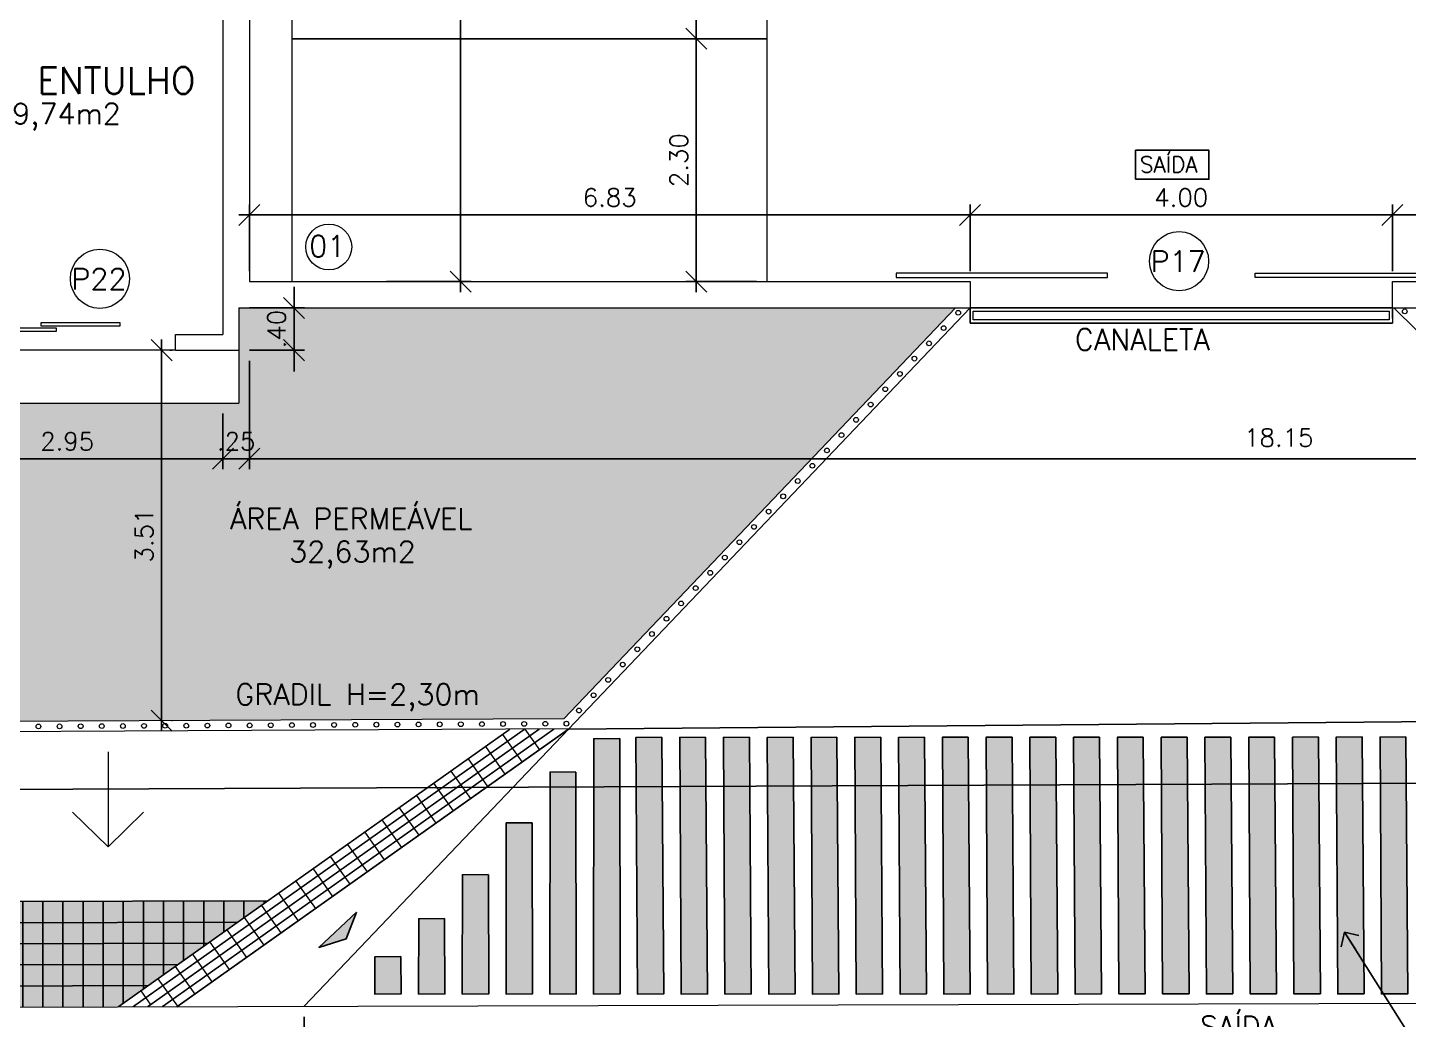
# Model space of a CAD drawing. Header units: millimetres. Extents: x 521 to 1055, y 261 to 520.
# Drawn here: x 599.42 to 612.5, y 450.38 to 459.77 of the extents above; entities that cross this region are included whole.
import ezdxf
from ezdxf.enums import TextEntityAlignment as Align

# ---------------------------------------------------------------- set-up
doc = ezdxf.new("R2010")
doc.units = ezdxf.units.MM
doc.linetypes.add('CONTINU', pattern=[0])
doc.layers.add('0.1', color=8, linetype='Continuous', lineweight=13)
doc.layers.add('ppci', color=8, linetype='Continuous')
doc.layers.add('Texto 2', color=1, linetype='Continuous')
doc.styles.add('ROMANS', font='romans')
doc.styles.get("Standard").update_dxf_attribs({"font": 'romans.shx'})
doc.dimstyles.new('Fares Eng - 100', dxfattribs={"dimscale": 2, "dimtxt": 0.05, "dimasz": 0.1, "dimexe": 0.05, "dimexo": 0.1, "dimgap": 0.05, "dimtad": 1, "dimlfac": 2, "dimzin": 4, "dimdsep": 46, "dimtxsty": 'ROMANS', "dimblk1": 'OBLIQUE', "dimblk2": 'OBLIQUE', "dimsah": 1, "dimcen": 0.05, "dimdle": 0.05, "dimclrd": 256, "dimclre": 256, "dimclrt": 1, "dimaunit": 1, "dimadec": 0, "dimazin": 0, "dimtfac": 1, "dimtmove": 2, "dimatfit": 3, "dimldrblk": 'OPEN90', "dimfxl": 1, "dimtolj": 1, "dimtzin": 0, "dimarcsym": 0})
doc.dimstyles.new('Fares Eng - 50', dxfattribs={"dimscale": 2, "dimtxt": 0.085, "dimasz": 0.1, "dimexe": 0.05, "dimexo": 0.05, "dimgap": 0.04, "dimtad": 1, "dimzin": 4, "dimdsep": 46, "dimtxsty": 'ROMANS', "dimblk1": 'OBLIQUE', "dimblk2": 'OBLIQUE', "dimsah": 1, "dimcen": 0.05, "dimdle": 0.05, "dimclrd": 8, "dimclre": 8, "dimclrt": 8, "dimaunit": 1, "dimadec": 0, "dimazin": 0, "dimtfac": 1, "dimtix": 1, "dimtmove": 2, "dimatfit": 0, "dimldrblk": 'OPEN90', "dimfxl": 1, "dimtolj": 1, "dimtzin": 0, "dimarcsym": 0})

# ---------------------------------------------------------------- blocks, each defined once
blk = doc.blocks.new('ÁREA')
for p in [(0.00005, 0.003762), (0, 0)]:
    blk.add_attdef('COMPARTIMENTO', text='', height=0.0025).set_placement(p, align=Align.CENTER)
at = {"color": 1}
for p in [(-0.00005, -0.003762), (-0.000099, -0.007523)]:
    blk.add_attdef('ÁREA', text='', height=0.002, dxfattribs=at).set_placement(p, align=Align.CENTER)
blk = doc.blocks.new('_OBLIQUE')
at = {"color": 0, "linetype": 'ByBlock'}
blk.add_line((-0.5, -0.5), (0.5, 0.5), dxfattribs=at)
blk = doc.blocks.new('_Open90')
at = {"color": 0, "linetype": 'ByBlock', "lineweight": -2}
for p, q in [((0, 0), (-1, 0)), ((-0.5, 0.5), (0, 0)), ((0, 0), (-0.5, -0.5))]:
    blk.add_line(p, q, dxfattribs=at)
blk = doc.blocks.new('*D2923')
at = {"layer": '0.1', "color": 8, "linetype": 'CONTINU', "lineweight": -2, "transparency": 16777216}
for p, q in [((601.946, 457.117), (601.946, 457.317)), ((601.523, 457.117), (602.046, 457.117)), ((601.946, 456.717), (601.946, 457.117)), ((601.523, 456.717), (602.046, 456.717)), ((601.946, 456.717), (601.946, 456.517))]:
    blk.add_line(p, q, dxfattribs=at)
at = {"layer": 'DEFPOINTS', "color": 0, "linetype": 'CONTINU', "lineweight": -2, "transparency": 16777216}
for p in [(601.423, 457.117), (601.946, 457.117), (601.423, 456.717)]:
    blk.add_point(p, dxfattribs=at)
at = {"layer": '0.1', "color": 8, "linetype": 'CONTINU', "lineweight": -2, "transparency": 16777216, "xscale": 0.2, "yscale": 0.2, "zscale": 0.2}
for p, rotation in [((601.946, 457.117), 270), ((601.946, 456.717), 90)]:
    blk.add_blockref('_OBLIQUE', p, dxfattribs=dict(at, rotation=rotation))
at = {"layer": '0.1', "color": 8, "linetype": 'CONTINU', "transparency": 16777216, "insert": (601.781, 456.917), "char_height": 0.17, "attachment_point": 5, "rotation": 90, "style": 'ROMANS'}
blk.add_mtext('\\A1;.40', dxfattribs=at)
blk = doc.blocks.new('*D2928')
at = {"layer": '0.1', "color": 8, "linetype": 'CONTINU', "lineweight": -2, "transparency": 16777216}
for p, q in [((601.523, 456.617), (601.523, 455.589)), ((601.273, 456.117), (601.273, 455.589)), ((601.273, 455.689), (601.073, 455.689)), ((601.273, 455.689), (601.523, 455.689)), ((601.523, 455.689), (601.723, 455.689))]:
    blk.add_line(p, q, dxfattribs=at)
at = {"layer": 'DEFPOINTS', "color": 0, "linetype": 'CONTINU', "lineweight": -2, "transparency": 16777216}
for p in [(601.523, 456.717), (601.273, 456.217), (601.523, 455.689)]:
    blk.add_point(p, dxfattribs=at)
at = {"layer": '0.1', "color": 8, "linetype": 'CONTINU', "lineweight": -2, "transparency": 16777216, "xscale": 0.2, "yscale": 0.2, "zscale": 0.2}
blk.add_blockref('_OBLIQUE', (601.273, 455.689), dxfattribs=at)
at = {"layer": '0.1', "color": 8, "linetype": 'CONTINU', "lineweight": -2, "transparency": 16777216, "xscale": 0.2, "yscale": 0.2, "zscale": 0.2, "rotation": 180}
blk.add_blockref('_OBLIQUE', (601.523, 455.689), dxfattribs=at)
at = {"layer": '0.1', "color": 8, "linetype": 'CONTINU', "transparency": 16777216, "insert": (601.398, 455.854), "char_height": 0.17, "attachment_point": 5, "style": 'ROMANS'}
blk.add_mtext('\\A1;.25', dxfattribs=at)
blk = doc.blocks.new('*D2929')
at = {"layer": '0.1', "color": 8, "linetype": 'CONTINU', "lineweight": -2, "transparency": 16777216}
for p, q in [((598.323, 456.117), (598.323, 455.589)), ((601.273, 456.117), (601.273, 455.589)), ((601.373, 455.689), (598.223, 455.689))]:
    blk.add_line(p, q, dxfattribs=at)
at = {"layer": 'DEFPOINTS', "color": 0, "linetype": 'CONTINU', "lineweight": -2, "transparency": 16777216}
for p in [(598.323, 456.217), (601.273, 456.217), (598.323, 455.689)]:
    blk.add_point(p, dxfattribs=at)
at = {"layer": '0.1', "color": 8, "linetype": 'CONTINU', "lineweight": -2, "transparency": 16777216, "xscale": 0.2, "yscale": 0.2, "zscale": 0.2, "rotation": 180}
blk.add_blockref('_OBLIQUE', (598.323, 455.689), dxfattribs=at)
at = {"layer": '0.1', "color": 8, "linetype": 'CONTINU', "lineweight": -2, "transparency": 16777216, "xscale": 0.2, "yscale": 0.2, "zscale": 0.2}
blk.add_blockref('_OBLIQUE', (601.273, 455.689), dxfattribs=at)
at = {"layer": '0.1', "color": 8, "linetype": 'CONTINU', "transparency": 16777216, "insert": (599.798, 455.854), "char_height": 0.17, "attachment_point": 5, "style": 'ROMANS'}
blk.add_mtext('\\A1;2.95', dxfattribs=at)
blk = doc.blocks.new('*D2650')
at = {"layer": '0.1', "color": 8, "linetype": 'CONTINU', "lineweight": -2, "transparency": 16777216}
for p, q in [((601.523, 456.617), (601.523, 455.589)), ((619.673, 456.617), (619.673, 455.589)), ((601.423, 455.689), (619.773, 455.689))]:
    blk.add_line(p, q, dxfattribs=at)
at = {"layer": 'DEFPOINTS', "color": 0, "linetype": 'CONTINU', "lineweight": -2, "transparency": 16777216}
for p in [(601.523, 456.717), (619.673, 456.717), (619.673, 455.689)]:
    blk.add_point(p, dxfattribs=at)
at = {"layer": '0.1', "color": 8, "linetype": 'CONTINU', "lineweight": -2, "transparency": 16777216, "xscale": 0.2, "yscale": 0.2, "zscale": 0.2, "rotation": 180}
blk.add_blockref('_OBLIQUE', (601.523, 455.689), dxfattribs=at)
at = {"layer": '0.1', "color": 8, "linetype": 'CONTINU', "lineweight": -2, "transparency": 16777216, "xscale": 0.2, "yscale": 0.2, "zscale": 0.2}
blk.add_blockref('_OBLIQUE', (619.673, 455.689), dxfattribs=at)
at = {"layer": '0.1', "color": 8, "linetype": 'CONTINU', "transparency": 16777216, "insert": (611.272, 455.889), "char_height": 0.17, "attachment_point": 5, "style": 'ROMANS'}
blk.add_mtext('\\A1;18.15', dxfattribs=at)
blk = doc.blocks.new('*D3071')
at = {"layer": '0.1', "color": 8, "linetype": 'CONTINU', "lineweight": -2, "transparency": 16777216}
for p, q in [((600.692, 456.817), (600.692, 453.108)), ((600.771, 456.717), (600.792, 456.717)), ((600.789, 453.208), (600.792, 453.208))]:
    blk.add_line(p, q, dxfattribs=at)
at = {"layer": 'DEFPOINTS', "color": 0, "linetype": 'CONTINU', "lineweight": -2, "transparency": 16777216}
for p in [(600.671, 456.717), (600.689, 453.208), (600.692, 453.208)]:
    blk.add_point(p, dxfattribs=at)
at = {"layer": '0.1', "color": 8, "linetype": 'CONTINU', "lineweight": -2, "transparency": 16777216, "xscale": 0.2, "yscale": 0.2, "zscale": 0.2}
for p, rotation in [((600.692, 456.717), 90), ((600.692, 453.208), 270)]:
    blk.add_blockref('_OBLIQUE', p, dxfattribs=dict(at, rotation=rotation))
at = {"layer": '0.1', "color": 8, "linetype": 'CONTINU', "lineweight": -2, "transparency": 16777216, "insert": (600.527, 454.962), "char_height": 0.17, "attachment_point": 5, "rotation": 90, "style": 'ROMANS'}
blk.add_mtext('\\A1;3.51', dxfattribs=at)
blk = doc.blocks.new('SET1')
at = {"layer": 'Texto 2'}
blk.add_hatch(color=8, dxfattribs=at).paths.add_polyline_path([(0.282, 0.232), (-0.113, 0.138), (-0.282, -0.232)])
at = {"layer": 'Texto 2', "color": 1}
blk.add_lwpolyline([(-0.282, -0.232), (-0.113, 0.138), (0.282, 0.232)], close=True, dxfattribs=at)
blk = doc.blocks.new('*D3080')
at = {"layer": '0.1', "color": 8, "linetype": 'CONTINU', "lineweight": -2, "transparency": 16777216}
for p, q in [((625.027, 453.058), (625.029, 452.567)), ((625.129, 452.667), (531.504, 452.274)), ((531.603, 452.667), (531.605, 452.175))]:
    blk.add_line(p, q, dxfattribs=at)
at = {"layer": 'DEFPOINTS', "color": 0, "linetype": 'CONTINU', "lineweight": -2, "transparency": 16777216}
for p in [(625.027, 453.158), (531.602, 452.767), (531.604, 452.275)]:
    blk.add_point(p, dxfattribs=at)
at = {"layer": '0.1', "color": 8, "linetype": 'CONTINU', "lineweight": -2, "transparency": 16777216, "xscale": 0.2, "yscale": 0.2, "zscale": 0.2}
for p, rotation in [((625.029, 452.667), 0.2402193175315493), ((531.604, 452.275), 180.2402193175315)]:
    blk.add_blockref('_OBLIQUE', p, dxfattribs=dict(at, rotation=rotation))
at = {"layer": '0.1', "color": 8, "linetype": 'CONTINU', "lineweight": -2, "transparency": 16777216, "insert": (570.977, 452.689), "char_height": 0.17, "attachment_point": 5, "rotation": 0.2402, "style": 'ROMANS'}
blk.add_mtext('\\A1;93.43', dxfattribs=at)
blk = doc.blocks.new('*D3085')
at = {"layer": '0.1', "color": 8, "linetype": 'CONTINU', "lineweight": -2, "transparency": 16777216}
for p, q in [((593.261, 450.379), (593.267, 448.32)), ((602.043, 450.403), (602.049, 448.344)), ((593.167, 448.42), (602.148, 448.445))]:
    blk.add_line(p, q, dxfattribs=at)
at = {"layer": 'DEFPOINTS', "color": 0, "linetype": 'CONTINU', "lineweight": -2, "transparency": 16777216}
for p in [(593.261, 450.479), (602.043, 450.503), (602.048, 448.444)]:
    blk.add_point(p, dxfattribs=at)
at = {"layer": '0.1', "color": 8, "linetype": 'CONTINU', "lineweight": -2, "transparency": 16777216, "xscale": 0.2, "yscale": 0.2, "zscale": 0.2}
for p, rotation in [((593.267, 448.42), 180.1561271554899), ((602.048, 448.444), 0.1561271554898951)]:
    blk.add_blockref('_OBLIQUE', p, dxfattribs=dict(at, rotation=rotation))
at = {"layer": '0.1', "color": 8, "linetype": 'CONTINU', "lineweight": -2, "transparency": 16777216, "insert": (597.657, 448.597), "char_height": 0.17, "attachment_point": 5, "rotation": 0.1561, "style": 'ROMANS'}
blk.add_mtext('\\A1;8.78', dxfattribs=at)
blk = doc.blocks.new('*D3086')
at = {"layer": '0.1', "color": 8, "linetype": 'CONTINU', "lineweight": -2, "transparency": 16777216}
for p, q in [((602.043, 450.403), (602.049, 448.344)), ((619.018, 450.449), (619.023, 448.391)), ((601.948, 448.444), (619.123, 448.491))]:
    blk.add_line(p, q, dxfattribs=at)
at = {"layer": 'DEFPOINTS', "color": 0, "linetype": 'CONTINU', "lineweight": -2, "transparency": 16777216}
for p in [(602.043, 450.503), (619.018, 450.549), (619.023, 448.491)]:
    blk.add_point(p, dxfattribs=at)
at = {"layer": '0.1', "color": 8, "linetype": 'CONTINU', "lineweight": -2, "transparency": 16777216, "xscale": 0.2, "yscale": 0.2, "zscale": 0.2}
for p, rotation in [((602.048, 448.444), 180.1561271554899), ((619.023, 448.491), 0.1561271554899587)]:
    blk.add_blockref('_OBLIQUE', p, dxfattribs=dict(at, rotation=rotation))
at = {"layer": '0.1', "color": 8, "linetype": 'CONTINU', "lineweight": -2, "transparency": 16777216, "insert": (610.535, 448.632), "char_height": 0.17, "attachment_point": 5, "rotation": 0.1561, "style": 'ROMANS'}
blk.add_mtext('\\A1;16.97', dxfattribs=at)
blk = doc.blocks.new('*D3429')
at = {"layer": '0.1', "color": 8, "linetype": 'CONTINU', "lineweight": -2, "transparency": 16777216}
for p, q in [((603.524, 464.367), (603.524, 457.267)), ((602.823, 464.267), (603.624, 464.267)), ((602.823, 457.367), (603.624, 457.367))]:
    blk.add_line(p, q, dxfattribs=at)
at = {"layer": 'DEFPOINTS', "color": 0, "linetype": 'CONTINU', "lineweight": -2, "transparency": 16777216}
for p in [(602.723, 464.267), (602.723, 457.367), (603.524, 457.367)]:
    blk.add_point(p, dxfattribs=at)
at = {"layer": '0.1', "color": 8, "linetype": 'CONTINU', "lineweight": -2, "transparency": 16777216, "xscale": 0.2, "yscale": 0.2, "zscale": 0.2}
for p, rotation in [((603.524, 464.267), 90), ((603.524, 457.367), 270)]:
    blk.add_blockref('_OBLIQUE', p, dxfattribs=dict(at, rotation=rotation))
at = {"layer": '0.1', "color": 8, "linetype": 'CONTINU', "lineweight": -2, "transparency": 16777216, "insert": (603.359, 460.817), "char_height": 0.17, "attachment_point": 5, "rotation": 90, "style": 'ROMANS'}
blk.add_mtext('\\A1;6.90', dxfattribs=at)
blk = doc.blocks.new('*D3430')
at = {"layer": '0.1', "color": 8, "linetype": 'CONTINU', "lineweight": -2, "transparency": 16777216}
for p, q in [((612.348, 457.467), (612.348, 458.098)), ((619.673, 457.467), (619.673, 458.098)), ((612.248, 457.998), (619.773, 457.998))]:
    blk.add_line(p, q, dxfattribs=at)
at = {"layer": 'DEFPOINTS', "color": 0, "linetype": 'CONTINU', "lineweight": -2, "transparency": 16777216}
for p in [(619.673, 457.998), (612.348, 457.367), (619.673, 457.367)]:
    blk.add_point(p, dxfattribs=at)
at = {"layer": '0.1', "color": 8, "linetype": 'CONTINU', "lineweight": -2, "transparency": 16777216, "xscale": 0.2, "yscale": 0.2, "zscale": 0.2, "rotation": 180}
blk.add_blockref('_OBLIQUE', (612.348, 457.998), dxfattribs=at)
at = {"layer": '0.1', "color": 8, "linetype": 'CONTINU', "lineweight": -2, "transparency": 16777216, "xscale": 0.2, "yscale": 0.2, "zscale": 0.2}
blk.add_blockref('_OBLIQUE', (619.673, 457.998), dxfattribs=at)
at = {"layer": '0.1', "color": 8, "linetype": 'CONTINU', "lineweight": -2, "transparency": 16777216, "insert": (616.011, 458.163), "char_height": 0.17, "attachment_point": 5, "style": 'ROMANS'}
blk.add_mtext('\\A1;7.33', dxfattribs=at)
blk = doc.blocks.new('*D3431')
at = {"layer": '0.1', "color": 8, "linetype": 'CONTINU', "lineweight": -2, "transparency": 16777216}
for p, q in [((608.348, 457.467), (608.348, 458.098)), ((612.348, 457.467), (612.348, 458.098)), ((612.448, 457.998), (608.248, 457.998))]:
    blk.add_line(p, q, dxfattribs=at)
at = {"layer": 'DEFPOINTS', "color": 0, "linetype": 'CONTINU', "lineweight": -2, "transparency": 16777216}
for p in [(608.348, 457.998), (608.348, 457.367), (612.348, 457.367)]:
    blk.add_point(p, dxfattribs=at)
at = {"layer": '0.1', "color": 8, "linetype": 'CONTINU', "lineweight": -2, "transparency": 16777216, "xscale": 0.2, "yscale": 0.2, "zscale": 0.2, "rotation": 180}
blk.add_blockref('_OBLIQUE', (608.348, 457.998), dxfattribs=at)
at = {"layer": '0.1', "color": 8, "linetype": 'CONTINU', "lineweight": -2, "transparency": 16777216, "xscale": 0.2, "yscale": 0.2, "zscale": 0.2}
blk.add_blockref('_OBLIQUE', (612.348, 457.998), dxfattribs=at)
at = {"layer": '0.1', "color": 8, "linetype": 'CONTINU', "lineweight": -2, "transparency": 16777216, "insert": (610.348, 458.163), "char_height": 0.17, "attachment_point": 5, "style": 'ROMANS'}
blk.add_mtext('\\A1;4.00', dxfattribs=at)
blk = doc.blocks.new('*D3432')
at = {"layer": '0.1', "color": 8, "linetype": 'CONTINU', "lineweight": -2, "transparency": 16777216}
for p, q in [((601.523, 457.467), (601.523, 458.098)), ((608.348, 457.467), (608.348, 458.098)), ((608.448, 457.998), (601.423, 457.998))]:
    blk.add_line(p, q, dxfattribs=at)
at = {"layer": 'DEFPOINTS', "color": 0, "linetype": 'CONTINU', "lineweight": -2, "transparency": 16777216}
for p in [(601.523, 457.998), (601.523, 457.367), (608.348, 457.367)]:
    blk.add_point(p, dxfattribs=at)
at = {"layer": '0.1', "color": 8, "linetype": 'CONTINU', "lineweight": -2, "transparency": 16777216, "xscale": 0.2, "yscale": 0.2, "zscale": 0.2, "rotation": 180}
blk.add_blockref('_OBLIQUE', (601.523, 457.998), dxfattribs=at)
at = {"layer": '0.1', "color": 8, "linetype": 'CONTINU', "lineweight": -2, "transparency": 16777216, "xscale": 0.2, "yscale": 0.2, "zscale": 0.2}
blk.add_blockref('_OBLIQUE', (608.348, 457.998), dxfattribs=at)
at = {"layer": '0.1', "color": 8, "linetype": 'CONTINU', "lineweight": -2, "transparency": 16777216, "insert": (604.936, 458.163), "char_height": 0.17, "attachment_point": 5, "style": 'ROMANS'}
blk.add_mtext('\\A1;6.83', dxfattribs=at)
blk = doc.blocks.new('*D3478')
at = {"layer": '0.1', "color": 8, "linetype": 'CONTINU', "lineweight": -2, "transparency": 16777216}
for p, q in [((605.755, 462.067), (605.755, 459.567)), ((606.326, 461.967), (605.655, 461.967)), ((606.326, 459.667), (605.655, 459.667))]:
    blk.add_line(p, q, dxfattribs=at)
at = {"layer": 'DEFPOINTS', "color": 0, "linetype": 'CONTINU', "lineweight": -2, "transparency": 16777216}
for p in [(606.426, 461.967), (605.755, 459.667), (606.426, 459.667)]:
    blk.add_point(p, dxfattribs=at)
at = {"layer": '0.1', "color": 8, "linetype": 'CONTINU', "lineweight": -2, "transparency": 16777216, "xscale": 0.2, "yscale": 0.2, "zscale": 0.2}
for p, rotation in [((605.755, 461.967), 90), ((605.755, 459.667), 270)]:
    blk.add_blockref('_OBLIQUE', p, dxfattribs=dict(at, rotation=rotation))
at = {"layer": '0.1', "color": 8, "linetype": 'CONTINU', "transparency": 16777216, "insert": (605.59, 460.817), "char_height": 0.17, "attachment_point": 5, "rotation": 90, "style": 'ROMANS'}
blk.add_mtext('\\A1;2.30', dxfattribs=at)
blk = doc.blocks.new('*D3481')
at = {"layer": '0.1', "color": 8, "linetype": 'CONTINU', "lineweight": -2, "transparency": 16777216}
for p, q in [((605.755, 459.767), (605.755, 457.267)), ((606.326, 459.667), (605.655, 459.667)), ((606.326, 457.367), (605.655, 457.367))]:
    blk.add_line(p, q, dxfattribs=at)
at = {"layer": 'DEFPOINTS', "color": 0, "linetype": 'CONTINU', "lineweight": -2, "transparency": 16777216}
for p in [(606.426, 459.667), (605.755, 457.367), (606.426, 457.367)]:
    blk.add_point(p, dxfattribs=at)
at = {"layer": '0.1', "color": 8, "linetype": 'CONTINU', "lineweight": -2, "transparency": 16777216, "xscale": 0.2, "yscale": 0.2, "zscale": 0.2}
for p, rotation in [((605.755, 459.667), 90), ((605.755, 457.367), 270)]:
    blk.add_blockref('_OBLIQUE', p, dxfattribs=dict(at, rotation=rotation))
at = {"layer": '0.1', "color": 8, "linetype": 'CONTINU', "transparency": 16777216, "insert": (605.59, 458.517), "char_height": 0.17, "attachment_point": 5, "rotation": 90, "style": 'ROMANS'}
blk.add_mtext('\\A1;2.30', dxfattribs=at)

msp = doc.modelspace()

# ---------------------------------------------------------------- hatches: boundary and pattern name
at = {"layer": '0.1', "linetype": 'CONTINU', "lineweight": -2}
h = msp.add_hatch(dxfattribs=at)
h.set_pattern_fill('AR-SAND,_O', color=8, scale=0.005, double=1)
h.set_pattern_definition([(37.5, (143.7004, 358.23872), (-0.00800016, 0.24470662), [0, -0.19304, 0, -0.2159, 0, -0.206375]), (7.5, (143.7004, 358.23872), (0.22476164, 0.35841255), [0, -0.10414, 0, -0.17399, 0, -0.066675]), (327.5, (143.5442, 358.23872), (0.395496185, 0.00071859), [0, -0.0635, 0, -0.2286, 0, -0.29845]), (317.5, (143.5442, 358.23872), (0.38177823, 0.11146466), [0, -0.03175, 0, -0.14986, 0, -0.17145])])
h.paths.add_polyline_path([(608.20976, 457.11692), (601.42327, 457.11692), (601.42327, 456.71692), (601.42327, 456.21692), (596.97327, 456.21692), (596.97327, 453.18891), (604.50176, 453.22738)])
h.paths.add_polyline_path([(601.13811, 454.96224), (603.83811, 454.96224), (603.83811, 455.31939), (601.13811, 455.31939)], flags=24)
h.paths.add_polyline_path([(601.80172, 454.61181), (603.19695, 454.61181), (603.19695, 454.96896), (601.80172, 454.96896)], flags=24)
h.paths.add_polyline_path([(601.90888, 456.70037), (601.90888, 457.13347), (601.65388, 457.13347), (601.65388, 456.70037)], flags=9)
h.paths.add_polyline_path([(601.18172, 455.726), (601.61482, 455.726), (601.61482, 455.981), (601.18172, 455.981)], flags=24)
h.paths.add_polyline_path([(599.49672, 455.726), (600.09982, 455.726), (600.09982, 455.981), (599.49672, 455.981)], flags=24)
h.paths.add_polyline_path([(598.03172, 455.726), (598.46482, 455.726), (598.46482, 455.981), (598.03172, 455.981)], flags=24)
h.paths.add_polyline_path([(600.65428, 454.68515), (600.65428, 455.23967), (600.39928, 455.23967), (600.39928, 454.68515)], flags=24)
h.paths.add_polyline_path([(601.35915, 453.26135), (604.03058, 453.26135), (604.03058, 453.61849), (601.35915, 453.61849)], flags=24)
h = msp.add_hatch(color=8, dxfattribs=at)
h.dxf.hatch_style = 1
h.paths.add_polyline_path([(618.29336, 451.1719), (618.04814, 451.17005), (618.04743, 450.63113), (618.29742, 450.63301)])
h.paths.add_polyline_path([(617.87888, 451.55596), (617.63366, 451.55412), (617.63294, 450.62801), (617.88293, 450.62989)])
h.paths.add_polyline_path([(617.46437, 451.99846), (617.21915, 451.99661), (617.21843, 450.62801), (617.46843, 450.62989)])
h.paths.add_polyline_path([(617.04986, 452.31189), (616.80464, 452.31005), (616.80392, 450.62801), (617.05392, 450.62989)])
h.paths.add_polyline_path([(616.6354, 452.73893), (616.39018, 452.73708), (616.38946, 450.62177), (616.63946, 450.62365)])
h.paths.add_polyline_path([(616.22089, 453.0708), (615.97567, 453.06895), (615.97495, 450.62177), (616.22495, 450.62365)])
h.paths.add_polyline_path([(615.79212, 453.05537), (615.5469, 453.05352), (615.56044, 450.62177), (615.81044, 450.62365)])
h.paths.add_polyline_path([(615.37761, 453.05537), (615.13239, 453.05352), (615.14594, 450.62177), (615.39593, 450.62365)])
h.paths.add_polyline_path([(614.9631, 453.05537), (614.71788, 453.05352), (614.73143, 450.62177), (614.98142, 450.62365)])
h.paths.add_polyline_path([(614.5486, 453.05488), (614.30338, 453.05304), (614.31692, 450.62128), (614.56691, 450.62317)])
h.paths.add_polyline_path([(614.13409, 453.05488), (613.88887, 453.05304), (613.90241, 450.62128), (614.15241, 450.62317)])
h.paths.add_polyline_path([(613.71958, 453.05488), (613.47436, 453.05304), (613.4879, 450.62128), (613.7379, 450.62317)])
h.paths.add_polyline_path([(613.30507, 453.05488), (613.05985, 453.05304), (613.0734, 450.62128), (613.32339, 450.62317)])
h.paths.add_polyline_path([(612.89057, 453.0544), (612.64535, 453.05256), (612.65889, 450.6208), (612.90888, 450.62269)])
h.paths.add_polyline_path([(612.47606, 453.0544), (612.23084, 453.05256), (612.24438, 450.6208), (612.49437, 450.62269)])
h.paths.add_polyline_path([(612.06155, 453.0544), (611.81633, 453.05256), (611.82987, 450.6208), (612.07987, 450.62269)])
h.paths.add_polyline_path([(611.64704, 453.05392), (611.40182, 453.05208), (611.41537, 450.62032), (611.66536, 450.6222)])
h.paths.add_polyline_path([(611.23254, 453.05344), (610.98732, 453.05159), (611.00086, 450.61984), (611.25085, 450.62172)])
h.paths.add_polyline_path([(610.81803, 453.05344), (610.57281, 453.05159), (610.58635, 450.61984), (610.83635, 450.62172)])
h.paths.add_polyline_path([(610.40352, 453.05344), (610.1583, 453.05159), (610.17184, 450.61984), (610.42184, 450.62172)])
h.paths.add_polyline_path([(609.98901, 453.05344), (609.74379, 453.05159), (609.75734, 450.61984), (610.00733, 450.62172)])
h.paths.add_polyline_path([(609.57451, 453.05296), (609.32929, 453.05111), (609.34283, 450.61936), (609.59282, 450.62124)])
h.paths.add_polyline_path([(609.16, 453.05296), (608.91478, 453.05111), (608.92832, 450.61936), (609.17831, 450.62124)])
h.paths.add_polyline_path([(608.74549, 453.05296), (608.50027, 453.05111), (608.51381, 450.61936), (608.76381, 450.62124)])
h.paths.add_polyline_path([(608.33098, 453.05296), (608.08576, 453.05111), (608.0993, 450.61936), (608.3493, 450.62124)])
h.paths.add_polyline_path([(607.91648, 453.05248), (607.67126, 453.05063), (607.6848, 450.61888), (607.93479, 450.62076)])
h.paths.add_polyline_path([(607.50197, 453.05248), (607.25675, 453.05063), (607.27029, 450.61888), (607.52028, 450.62076)])
h.paths.add_polyline_path([(607.08746, 453.05248), (606.84224, 453.05063), (606.85578, 450.61888), (607.10577, 450.62076)])
h.paths.add_polyline_path([(606.67295, 453.05248), (606.42773, 453.05063), (606.44127, 450.61888), (606.69126, 450.62076)])
h.paths.add_polyline_path([(606.25844, 453.052), (606.01322, 453.05015), (606.02677, 450.6184), (606.27676, 450.62028)])
h.paths.add_polyline_path([(605.84394, 453.052), (605.59872, 453.05015), (605.61226, 450.6184), (605.86225, 450.62028)])
h.paths.add_polyline_path([(605.42943, 453.052), (605.18421, 453.05015), (605.19775, 450.6184), (605.44774, 450.62028)])
h.paths.add_polyline_path([(605.03032, 453.03888), (604.7851, 453.03703), (604.78324, 450.6184), (605.03323, 450.62028)])
h.paths.add_polyline_path([(604.61581, 452.72281), (604.37059, 452.72096), (604.36873, 450.6184), (604.61872, 450.62028)])
h.paths.add_polyline_path([(604.2013, 452.24239), (603.95608, 452.24054), (603.95422, 450.6184), (604.20422, 450.62028)])
h.paths.add_polyline_path([(603.7868, 451.75046), (603.54157, 451.74861), (603.53971, 450.6184), (603.78971, 450.62028)])
h.paths.add_polyline_path([(603.37229, 451.33506), (603.12706, 451.33321), (603.1252, 450.6184), (603.3752, 450.62028)])
h.paths.add_polyline_path([(602.95777, 450.97431), (602.71256, 450.97247), (602.7107, 450.6184), (602.96069, 450.62028)])
h = msp.add_hatch(dxfattribs=at)
h.set_pattern_fill('LINE,_O', color=8, scale=0.06, angle=90, double=1)
h.set_pattern_definition([(90, (143.7004, 358.23872), (-0.1905, 1e-17), [])])
h.paths.add_polyline_path([(601.69807, 451.50214), (593.15224, 451.47885), (594.55074, 450.48266), (600.28204, 450.49828)])
h = msp.add_hatch(dxfattribs=at)
h.set_pattern_fill('HEX', color=8, scale=0.01, angle=90, style=0, double=1)
h.set_pattern_definition([(90, (143.7004, 358.23872), (-0.0549926, 3e-18), [0.03175, -0.0635]), (210, (143.7004, 358.23872), (0.0274963, -0.0476249886), [0.03175, -0.0635]), (150, (143.7004, 358.27047), (-0.0274963, -0.0476249886), [0.03175, -0.0635])])
h.paths.add_polyline_path([(601.69807, 451.50214), (593.15224, 451.47885), (594.55074, 450.48266), (600.28204, 450.49828)])

# ---------------------------------------------------------------- linework, layer by layer
at = {"layer": '0.1', "color": 7}
for p, q in [((601.52327, 464.26692), (601.52327, 457.36692)), ((601.27327, 460.16692), (601.27327, 456.86692)), ((601.52327, 457.36692), (608.34827, 457.36692)), ((608.34827, 457.36692), (608.34827, 457.11692)), ((612.34827, 457.11692), (612.34827, 457.36692)), ((612.34827, 457.36692), (619.67327, 457.36692)), ((601.42327, 457.11692), (608.34827, 457.11692)), ((601.42327, 457.11692), (601.42327, 456.71692)), ((612.34827, 457.11692), (619.92327, 457.11692)), ((600.82327, 456.71692), (600.82327, 456.86692)), ((600.82327, 456.86692), (601.27327, 456.86692)), ((600.82327, 456.71692), (601.42327, 456.71692))]:
    msp.add_line(p, q, dxfattribs=at)
at = {"layer": '0.1', "color": 8}
for p, q in [((604.50176, 453.22738), (608.20976, 457.11692)), ((604.54604, 453.1289), (608.34792, 457.11692)), ((616.30032, 453.23042), (612.36143, 457.11692)), ((608.34827, 456.97327), (612.34827, 456.97327)), ((600.82327, 456.71692), (599.32327, 456.71692)), ((601.42327, 456.71692), (601.42327, 456.21692)), ((596.97327, 456.21692), (601.42327, 456.21692)), ((604.50176, 453.22738), (596.66956, 453.18736)), ((604.54729, 453.13021), (590.38765, 453.05527)), ((604.54729, 453.13021), (602.04278, 450.50307)), ((603.92102, 453.07806), (604.10609, 452.81701)), ((604.13078, 453.12801), (604.26925, 452.93268)), ((603.75786, 452.96239), (603.94293, 452.70134)), ((600.18483, 452.91366), (600.18483, 452.01234)), ((603.59471, 452.84673), (603.77978, 452.58567)), ((603.43155, 452.73106), (603.61662, 452.47)), ((603.26839, 452.61539), (603.45346, 452.35434)), ((603.10523, 452.49972), (603.2903, 452.23867)), ((600.18483, 452.01234), (599.84884, 452.3429)), ((600.18483, 452.01234), (600.52082, 452.3429)), ((602.94207, 452.38405), (603.12714, 452.123)), ((602.77891, 452.26838), (602.96398, 452.00733)), ((602.45259, 452.03705), (602.63766, 451.77599)), ((602.61575, 452.15272), (602.80082, 451.89166)), ((602.28943, 451.92138), (602.4745, 451.66032)), ((602.12628, 451.80571), (602.31135, 451.54466)), ((601.96312, 451.69004), (602.14819, 451.42899)), ((601.79996, 451.57437), (601.98503, 451.31332)), ((601.6368, 451.45871), (601.82187, 451.19765)), ((601.47364, 451.34304), (601.65871, 451.08198)), ((601.31048, 451.22737), (601.49555, 450.96631)), ((600.98416, 450.99603), (601.16923, 450.73498)), ((601.14732, 451.1117), (601.33239, 450.85065)), ((600.82101, 450.88036), (601.00607, 450.61931)), ((600.65785, 450.76469), (600.84292, 450.50364)), ((600.49469, 450.64903), (600.58422, 450.52273)), ((593.26116, 450.47915), (627.74513, 450.57311))]:
    msp.add_line(p, q, dxfattribs=at)
at = {"layer": '0.1', "color": 8, "linetype": 'CONTINU', "lineweight": -2}
for p, q in [((608.34827, 457.11692), (612.34827, 457.11692)), ((608.34827, 457.11692), (608.34827, 456.97327)), ((612.34827, 457.11692), (612.34827, 457.01692)), ((604.54604, 453.1289), (616.30032, 453.23042)), ((604.54604, 453.1289), (600.83748, 450.49979)), ((605.03032, 453.0384), (605.03323, 450.62028)), ((605.42943, 453.05152), (605.44774, 450.62028)), ((605.84394, 453.05152), (605.86225, 450.62028)), ((606.25845, 453.05152), (606.27676, 450.62028)), ((606.67295, 453.052), (606.69126, 450.62076)), ((607.08746, 453.052), (607.10577, 450.62076)), ((607.50197, 453.052), (607.52028, 450.62076)), ((607.91648, 453.052), (607.93479, 450.62076)), ((608.33098, 453.05248), (608.3493, 450.62124)), ((608.74549, 453.05248), (608.76381, 450.62124)), ((609.16, 453.05248), (609.17831, 450.62124)), ((609.57451, 453.05248), (609.59282, 450.62124)), ((609.98902, 453.05296), (610.00733, 450.62172)), ((610.40353, 453.05296), (610.42184, 450.62172)), ((610.81803, 453.05296), (610.83635, 450.62172)), ((611.23254, 453.05296), (611.25085, 450.62172)), ((611.64705, 453.05344), (611.66536, 450.6222)), ((612.06155, 453.05392), (612.07987, 450.62269)), ((612.47606, 453.05392), (612.49437, 450.62269)), ((593.15224, 451.47885), (601.69807, 451.50214)), ((593.43194, 451.27961), (601.41486, 451.30137)), ((593.71164, 451.08038), (601.13166, 451.10059)), ((593.99134, 450.88114), (600.84845, 450.89982)), ((594.27104, 450.6819), (600.56525, 450.69905))]:
    msp.add_line(p, q, dxfattribs=at)
at = {"layer": '0.1', "color": 8}
for points in [[(601.926, 461.96692), (601.926, 459.66692), (606.426, 459.66692), (606.426, 461.96692)], [(601.926, 459.66692), (601.926, 457.36692), (606.426, 457.36692), (606.426, 459.66692)], [(607.64827, 457.40692), (609.64827, 457.40692), (609.64827, 457.44692), (607.64827, 457.44692)], [(613.04827, 457.40692), (611.04827, 457.40692), (611.04827, 457.44692), (613.04827, 457.44692)], [(612.31827, 457.08692), (612.31827, 457.00327), (608.37827, 457.00327), (608.37827, 457.08692)], [(598.94827, 456.89692), (599.69827, 456.89692), (599.69827, 456.92692), (598.94827, 456.92692)], [(599.54827, 456.94692), (600.29827, 456.94692), (600.29827, 456.97692), (599.54827, 456.97692)]]:
    msp.add_lwpolyline(points, close=True, dxfattribs=at)
msp.add_lwpolyline([(612.34827, 457.11692), (612.34827, 456.97327), (608.34827, 456.97327), (608.34827, 457.11692), (612.34827, 457.11692)], dxfattribs=at)
at = {"layer": '0.1', "color": 8, "const_width": 0.015}
for points in [[(603.99043, 453.12727), (600.28204, 450.49828)], [(604.1298, 453.128), (600.4209, 450.49866)], [(604.26916, 453.12874), (600.55976, 450.49903)], [(604.40853, 453.12948), (600.69862, 450.49941)], [(604.54729, 453.13021), (600.83748, 450.49979)]]:
    msp.add_lwpolyline(points, dxfattribs=at)
at = {"layer": '0.1', "color": 8, "linetype": 'CONTINU', "lineweight": -2}
for points in [[(605.03032, 453.0384), (605.03323, 450.62028), (604.78324, 450.6184), (604.7851, 453.03703), (605.03032, 453.03888)], [(605.42943, 453.05152), (605.44774, 450.62028), (605.19775, 450.6184), (605.18421, 453.05015), (605.42943, 453.052)], [(605.84394, 453.05152), (605.86225, 450.62028), (605.61226, 450.6184), (605.59872, 453.05015), (605.84394, 453.052)], [(606.25845, 453.05152), (606.27676, 450.62028), (606.02677, 450.6184), (606.01322, 453.05015), (606.25844, 453.052)], [(606.67295, 453.052), (606.69126, 450.62076), (606.44127, 450.61888), (606.42773, 453.05063), (606.67295, 453.05248)], [(607.08746, 453.052), (607.10577, 450.62076), (606.85578, 450.61888), (606.84224, 453.05063), (607.08746, 453.05248)], [(607.50197, 453.052), (607.52028, 450.62076), (607.27029, 450.61888), (607.25675, 453.05063), (607.50197, 453.05248)], [(607.91648, 453.052), (607.93479, 450.62076), (607.6848, 450.61888), (607.67126, 453.05063), (607.91648, 453.05248)], [(608.33098, 453.05248), (608.3493, 450.62124), (608.0993, 450.61936), (608.08576, 453.05111), (608.33098, 453.05296)], [(608.74549, 453.05248), (608.76381, 450.62124), (608.51381, 450.61936), (608.50027, 453.05111), (608.74549, 453.05296)], [(609.16, 453.05248), (609.17831, 450.62124), (608.92832, 450.61936), (608.91478, 453.05111), (609.16, 453.05296)], [(609.57451, 453.05248), (609.59282, 450.62124), (609.34283, 450.61936), (609.32929, 453.05111), (609.57451, 453.05296)], [(609.98902, 453.05296), (610.00733, 450.62172), (609.75734, 450.61984), (609.74379, 453.05159), (609.98901, 453.05344)], [(610.40353, 453.05296), (610.42184, 450.62172), (610.17184, 450.61984), (610.1583, 453.05159), (610.40352, 453.05344)], [(610.81803, 453.05296), (610.83635, 450.62172), (610.58635, 450.61984), (610.57281, 453.05159), (610.81803, 453.05344)], [(611.23254, 453.05296), (611.25085, 450.62172), (611.00086, 450.61984), (610.98732, 453.05159), (611.23254, 453.05344)], [(611.64705, 453.05344), (611.66536, 450.6222), (611.41537, 450.62032), (611.40182, 453.05208), (611.64704, 453.05392)], [(612.06155, 453.05392), (612.07987, 450.62269), (611.82987, 450.6208), (611.81633, 453.05256), (612.06155, 453.0544)], [(612.47606, 453.05392), (612.49437, 450.62269), (612.24438, 450.6208), (612.23084, 453.05256), (612.47606, 453.0544)], [(604.61581, 452.72233), (604.61872, 450.62028), (604.36873, 450.6184), (604.37059, 452.72096), (604.61581, 452.72281)], [(604.20131, 452.24191), (604.20422, 450.62028), (603.95422, 450.6184), (603.95608, 452.24054), (604.2013, 452.24239)], [(603.7868, 451.74998), (603.78971, 450.62028), (603.53971, 450.6184), (603.54157, 451.74861), (603.78679, 451.75046)], [(603.37229, 451.33458), (603.3752, 450.62028), (603.1252, 450.6184), (603.12706, 451.33321), (603.37228, 451.33506)], [(602.95778, 450.97383), (602.96069, 450.62028), (602.7107, 450.6184), (602.71256, 450.97247), (602.95778, 450.97431)]]:
    msp.add_lwpolyline(points, dxfattribs=at)
at = {"layer": '0.1', "color": 8}
for centre, radius in [((602.27494, 457.69514), 0.21725), ((610.32719, 457.55966), 0.28038), ((600.10835, 457.39388), 0.28038), ((608.23586, 457.07184), 0.0225), ((612.46479, 457.08518), 0.0225), ((608.09774, 456.92696), 0.0225), ((607.95961, 456.78207), 0.0225), ((607.82149, 456.63718), 0.0225), ((607.68337, 456.4923), 0.0225), ((607.54525, 456.34741), 0.0225), ((607.40712, 456.20253), 0.0225), ((607.269, 456.05764), 0.0225), ((607.13088, 455.91276), 0.0225), ((606.99276, 455.76787), 0.0225), ((606.85463, 455.62299), 0.0225), ((606.71651, 455.4781), 0.0225), ((606.57839, 455.33322), 0.0225), ((606.44026, 455.18833), 0.0225), ((606.30214, 455.04344), 0.0225), ((606.16402, 454.89856), 0.0225), ((606.0259, 454.75367), 0.0225), ((605.88777, 454.60879), 0.0225), ((605.74965, 454.4639), 0.0225), ((605.61153, 454.31902), 0.0225), ((605.4734, 454.17413), 0.0225), ((605.33528, 454.02925), 0.0225), ((605.19716, 453.88436), 0.0225), ((605.05904, 453.73947), 0.0225), ((604.92091, 453.59459), 0.0225), ((604.78279, 453.4497), 0.0225), ((604.64467, 453.30482), 0.0225), ((599.52577, 453.15364), 0.0225), ((599.72577, 453.15469), 0.0225), ((599.92577, 453.15575), 0.0225), ((600.12577, 453.15681), 0.0225), ((600.32577, 453.15787), 0.0225), ((600.52577, 453.15893), 0.0225), ((600.72577, 453.15999), 0.0225), ((600.92577, 453.16105), 0.0225), ((601.12577, 453.1621), 0.0225), ((601.32577, 453.16316), 0.0225), ((601.52577, 453.16422), 0.0225), ((601.72577, 453.16528), 0.0225), ((601.92577, 453.16634), 0.0225), ((602.12577, 453.1674), 0.0225), ((602.32577, 453.16846), 0.0225), ((602.52577, 453.16951), 0.0225), ((602.72577, 453.17057), 0.0225), ((602.92577, 453.17163), 0.0225), ((603.12577, 453.17269), 0.0225), ((603.32577, 453.17375), 0.0225), ((603.52577, 453.17481), 0.0225), ((603.72577, 453.17587), 0.0225), ((603.92577, 453.17692), 0.0225), ((604.12577, 453.17798), 0.0225), ((604.32577, 453.17904), 0.0225), ((604.52577, 453.1801), 0.0225)]:
    msp.add_circle(centre, radius, dxfattribs=at)
at = {"layer": 'ppci', "color": 10, "linetype": 'CONTINU'}
msp.add_lwpolyline([(609.91538, 458.33637), (610.6094, 458.33637), (610.6094, 458.61119), (609.91538, 458.61119)], close=True, dxfattribs=at)

# ---------------------------------------------------------------- block references
at = {"layer": '0.1', "color": 8}
ref = msp.add_blockref('ÁREA', (599.79783, 459.14631), dxfattribs=dict(at, xscale=133.3333333333333, yscale=133.3333333333333, zscale=133.3333333333333))
ref.add_attrib('COMPARTIMENTO', 'DEP. ENTULHO', dxfattribs={"layer": '0', "color": 3, "height": 0.25}).set_placement((599.79783, 459.14631), align=Align.CENTER)
ref.add_attrib('ÁREA', '9,74m2', dxfattribs={"layer": '0', "color": 1, "height": 0.2}).set_placement((599.79119, 458.85835), align=Align.CENTER)
ref = msp.add_blockref('ÁREA', (602.48811, 455.08629), dxfattribs=dict(at, xscale=133.3333333333333, yscale=133.3333333333333, zscale=133.3333333333333))
ref.add_attrib('COMPARTIMENTO', 'ÁREA PERMEÁVEL', dxfattribs={"layer": '0', "color": 1, "height": 0.2}).set_placement((602.48811, 455.02177), align=Align.CENTER)
ref.add_attrib('ÁREA', '32,63m2', dxfattribs={"layer": '0', "color": 1, "height": 0.2}).set_placement((602.49933, 454.70943), align=Align.CENTER)
at = {"layer": '0.1', "color": 8, "xscale": 0.6666666666665975, "yscale": 0.6666666666665975, "zscale": 0.6666666666665975, "rotation": 183.6212012835739}
msp.add_blockref('SET1', (602.35903, 451.22788), dxfattribs=at)

# ---------------------------------------------------------------- texts
at = {"layer": '0.1', "color": 8}
for s, p in [('01', (602.09041, 457.6027)), ('P17', (610.0564, 457.45815)), ('P22', (599.83756, 457.29237)), ('CANALETA', (609.3414, 456.71874)), ('GRADIL H=2,30m', (601.39011, 453.35897)), ('SAÍDA', (610.52628, 450.20947))]:
    msp.add_text(s, height=0.2, dxfattribs=at).set_placement(p)
at = {"layer": 'ppci', "color": 10, "text_generation_flag": 6}
msp.add_text('SAÍDA', height=0.15, rotation=180, dxfattribs=at).set_placement((609.95648, 458.40123))

# ---------------------------------------------------------------- dimensions: what is measured, and where the dimension line sits
at = {"layer": '0.1', "color": 8, "linetype": 'CONTINU', "lineweight": -2}
for base, p1, p2, picture, middle in [((603.52369, 457.36692), (602.72327, 464.26692), (602.72327, 457.36692), '*D3429', (603.35869, 460.81692)), ((600.69178, 453.2079), (600.67143, 456.71692), (600.68936, 453.2079), '*D3071', (600.52678, 454.96241))]:
    dim = msp.add_linear_dim(base=base, p1=p1, p2=p2, angle=90, dimstyle='Fares Eng - 50', dxfattribs=at)
    dim.commit()
    dim.dimension.update_dxf_attribs({"geometry": picture, "text_midpoint": middle})
at = {"layer": '0.1', "color": 8, "linetype": 'CONTINU'}
for base, p1, p2, picture, middle in [((605.7551, 459.66692), (606.426, 461.96692), (606.426, 459.66692), '*D3478', (605.5901, 460.81692)), ((605.7551, 457.36692), (606.426, 459.66692), (606.426, 457.36692), '*D3481', (605.5901, 458.51692)), ((601.94638, 457.11692), (601.42327, 456.71692), (601.42327, 457.11692), '*D2923', (601.78138, 456.91692))]:
    dim = msp.add_linear_dim(base=base, p1=p1, p2=p2, angle=90, dimstyle='Fares Eng - 50', dxfattribs=at)
    dim.commit()
    dim.dimension.update_dxf_attribs({"geometry": picture, "text_midpoint": middle})
at = {"layer": '0.1', "color": 8, "linetype": 'CONTINU', "lineweight": -2}
for base, p1, p2, picture, middle in [((601.5232697462, 457.9983702247), (608.3482697462, 457.3669216844), (601.5232697462, 457.3669216844), '*D3432', (604.9357697462, 458.1633702247)), ((608.34827, 457.99837), (612.34827, 457.36692), (608.34827, 457.36692), '*D3431', (610.34827, 458.16337)), ((619.6732697462, 457.9983702247), (612.3482697462, 457.3669216844), (619.6732697462, 457.3669216844), '*D3430', (616.0107697462, 458.1633702247))]:
    dim = msp.add_linear_dim(base=base, p1=p1, p2=p2, dimstyle='Fares Eng - 50', dxfattribs=at)
    dim.commit()
    dim.dimension.update_dxf_attribs({"geometry": picture, "text_midpoint": middle})
at = {"layer": '0.1', "color": 8, "linetype": 'CONTINU'}
for base, p2, picture, middle in [((601.52327, 455.6885), (601.52327, 456.71692), '*D2928', (601.39827, 455.8535)), ((598.32327, 455.6885), (598.32327, 456.21692), '*D2929', (599.79827, 455.8535))]:
    dim = msp.add_linear_dim(base=base, p1=(601.27327, 456.21692), p2=p2, dimstyle='Fares Eng - 50', dxfattribs=at)
    dim.commit()
    dim.dimension.update_dxf_attribs({"geometry": picture, "text_midpoint": middle})
dim = msp.add_linear_dim(base=(619.67327, 455.6885), p1=(601.52327, 456.71692), p2=(619.67327, 456.71692), dimstyle='Fares Eng - 50', dxfattribs=at)
dim.commit()
dim.dimension.update_dxf_attribs({"geometry": '*D2650', "text_midpoint": (611.27246, 455.8885), "dimtype": 160})
at = {"layer": '0.1', "color": 8, "linetype": 'CONTINU', "lineweight": -2}
dim = msp.add_linear_dim(base=(531.60419, 452.27482), p1=(625.02667, 453.15842), p2=(531.60212, 452.76672), angle=180.240219, dimstyle='Fares Eng - 50', dxfattribs=at)
dim.commit()
dim.dimension.update_dxf_attribs({"geometry": '*D3080', "text_midpoint": (570.97694, 452.6893), "dimtype": 161})
for p1, p2, picture, middle in [((593.26116, 450.47915), (602.04278, 450.50307), '*D3085', (597.65713, 448.59728)), ((602.04278, 450.50307), (619.01754, 450.54933), '*D3086', (610.53532, 448.63237))]:
    dim = msp.add_aligned_dim(p1=p1, p2=p2, distance=-2.05884, dimstyle='Fares Eng - 50', dxfattribs=at)
    dim.commit()
    dim.dimension.update_dxf_attribs({"geometry": picture, "text_midpoint": middle})

# ---------------------------------------------------------------- leaders
at = {"layer": '0.1', "color": 8, "annotation_type": 0, "has_hookline": 1, "hookline_direction": 0}
msp.add_leader([(611.89318, 451.20562), (612.98726, 449.47594), (613.18726, 449.47594)], dimstyle='Fares Eng - 100', override={"dimtad": 0}, dxfattribs=at)

doc.saveas('drawing.dxf')
